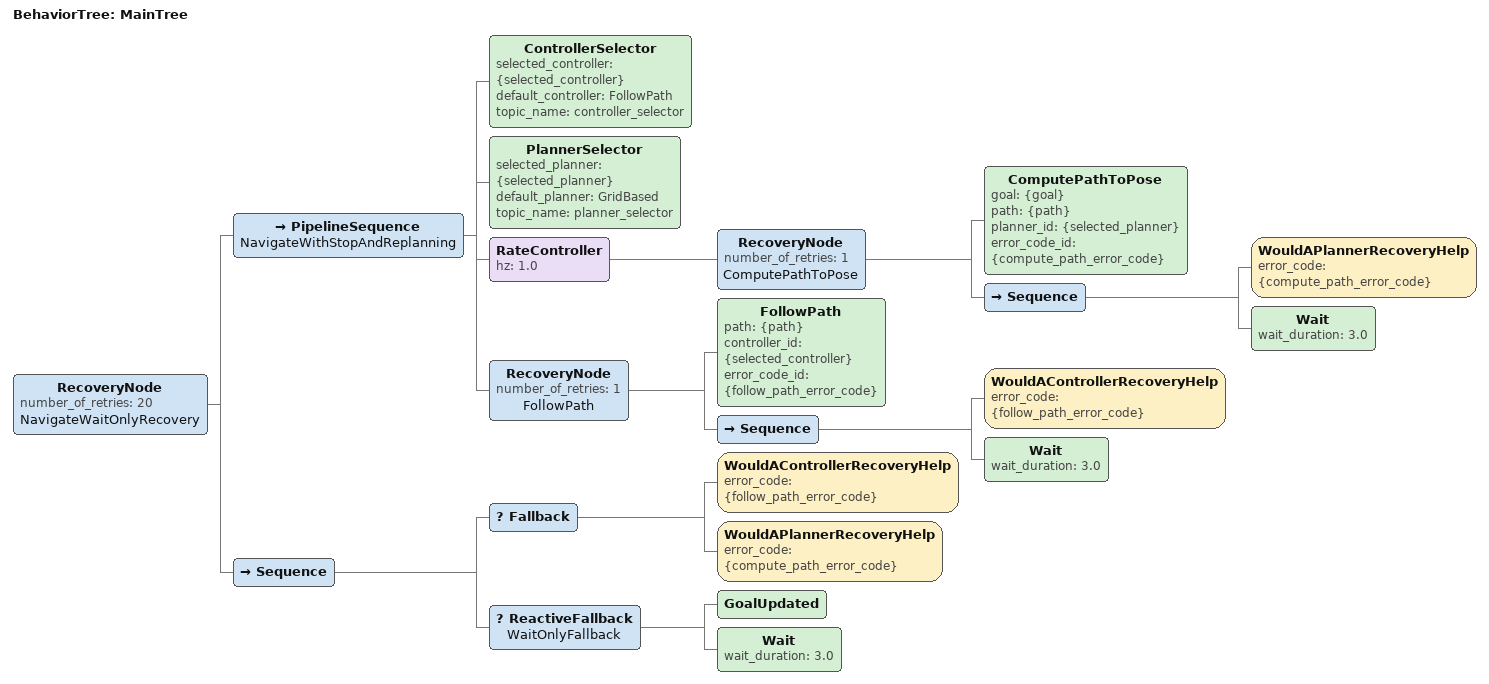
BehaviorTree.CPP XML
<root BTCPP_format="4" main_tree_to_execute="MainTree">
  <BehaviorTree ID="MainTree">
    <RecoveryNode number_of_retries="20" name="NavigateWaitOnlyRecovery">
      <PipelineSequence name="NavigateWithStopAndReplanning">
        <ControllerSelector selected_controller="{selected_controller}" default_controller="FollowPath" topic_name="controller_selector"/>
        <PlannerSelector selected_planner="{selected_planner}" default_planner="GridBased" topic_name="planner_selector"/>
        <RateController hz="1.0">
          <RecoveryNode number_of_retries="1" name="ComputePathToPose">
            <ComputePathToPose goal="{goal}" path="{path}" planner_id="{selected_planner}" error_code_id="{compute_path_error_code}"/>
            <Sequence>
              <WouldAPlannerRecoveryHelp error_code="{compute_path_error_code}"/>
              <Wait wait_duration="3.0"/>
            </Sequence>
          </RecoveryNode>
        </RateController>
        <RecoveryNode number_of_retries="1" name="FollowPath">
          <FollowPath path="{path}" controller_id="{selected_controller}" error_code_id="{follow_path_error_code}"/>
          <Sequence>
            <WouldAControllerRecoveryHelp error_code="{follow_path_error_code}"/>
            <Wait wait_duration="3.0"/>
          </Sequence>
        </RecoveryNode>
      </PipelineSequence>
      <Sequence>
        <Fallback>
          <WouldAControllerRecoveryHelp error_code="{follow_path_error_code}"/>
          <WouldAPlannerRecoveryHelp error_code="{compute_path_error_code}"/>
        </Fallback>
        <ReactiveFallback name="WaitOnlyFallback">
          <GoalUpdated/>
          <Wait wait_duration="3.0"/>
        </ReactiveFallback>
      </Sequence>
    </RecoveryNode>
  </BehaviorTree>
</root>
